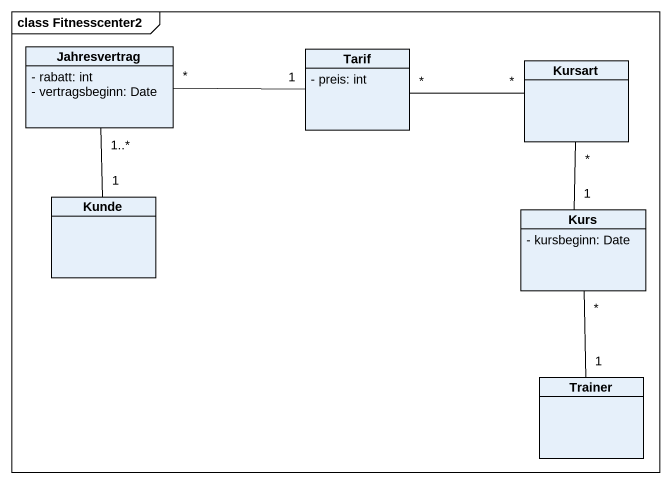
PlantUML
@startuml
mainframe class Fitnesscenter2
hide circle
hide empty members
skinparam classAttributeIconSize 0
class Jahresvertrag {
  - rabatt: int
  - vertragsbeginn: Date
}
class Tarif {
  - preis: int
}
class Kursart
class Kunde
class Kurs {
  - kursbeginn: Date
}
class Trainer
Jahresvertrag "*" -right- "1" Tarif
Jahresvertrag "1..*" -- "1" Kunde
Tarif "*" -right- "*" Kursart
Kurs "1" -up- "*" Kursart
Trainer "1" -up- "*" Kurs
@enduml
